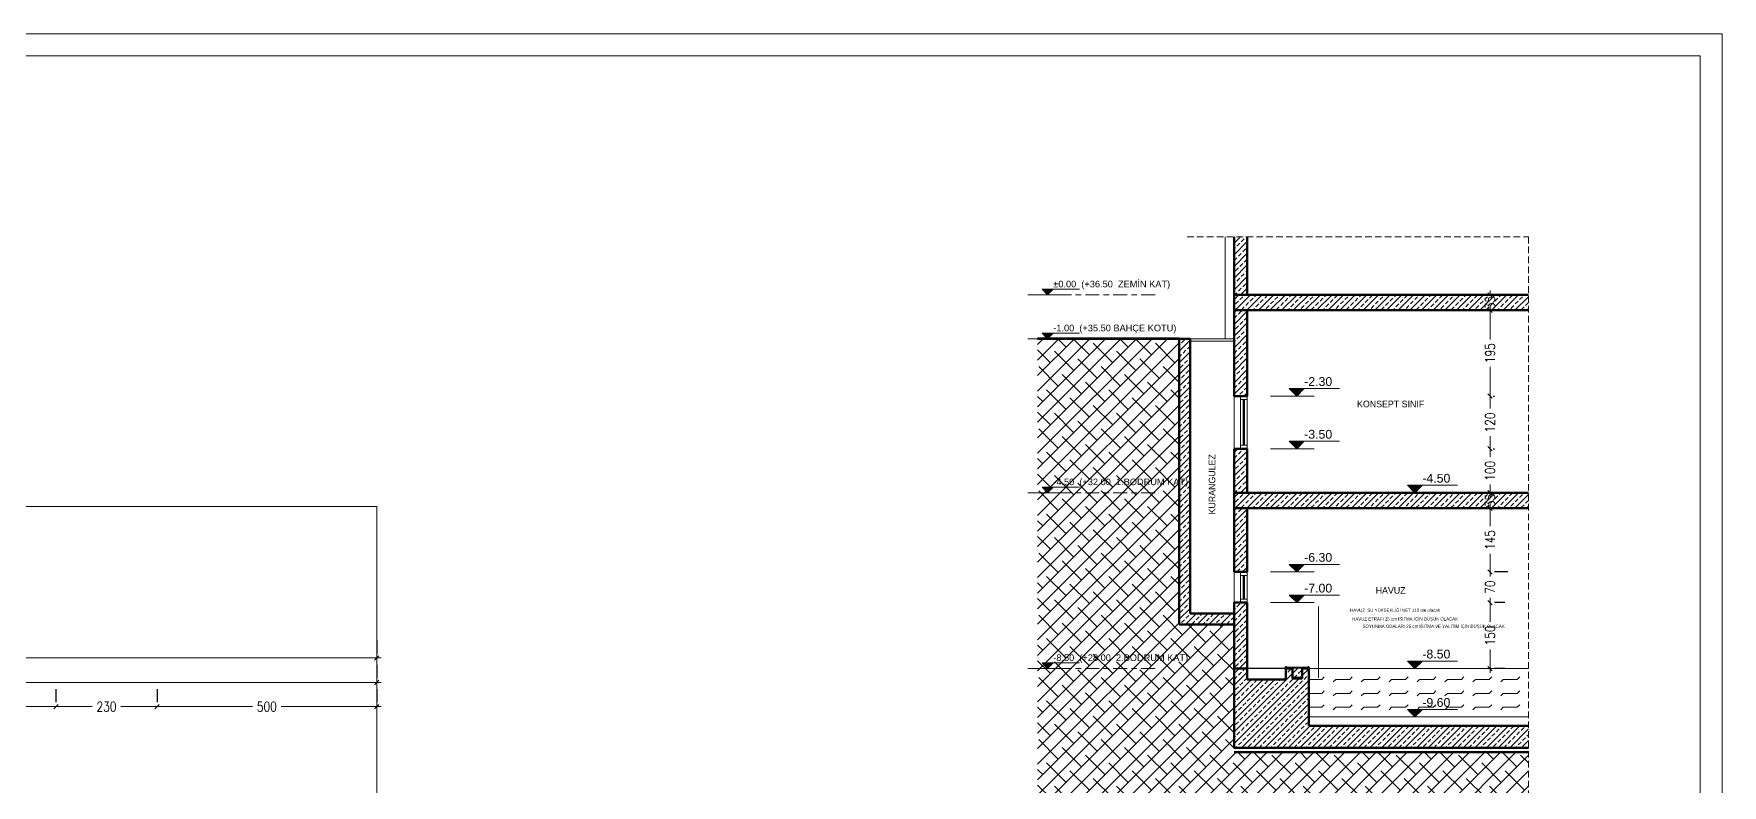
# Model space of a CAD drawing. Header units: millimetres. Extents: x -7453 to 3447, y 1740 to 11040.
# Drawn here: x -394 to 3447, y 9330 to 11040 of the extents above; entities that cross this region are included whole.
import ezdxf

# ---------------------------------------------------------------- set-up
doc = ezdxf.new("R2010")
doc.units = ezdxf.units.MM
doc.linetypes.add('Centre', pattern=[3.175, 0.635, -0.47625, 1.5875, -0.47625])
doc.linetypes.add('DASHED', pattern=[0.75, 0.5, -0.25])
for name, color, linetype, lineweight in [('antet-İM', 145, 'Continuous', 20), ('betonarme-İM', 1, 'Continuous', 50), ('cam-İM', 132, 'Continuous', 20), ('görünüş-orta-İM', 30, 'Continuous', 30), ('görünüş-uzak-İM', 34, 'Continuous', 20), ('iz-İM', 252, 'DASHED', 5), ('kaplama-cephe _İM', 32, 'Continuous', 13), ('kesit-İM', 210, 'Continuous', 13), ('kot-İM', 43, 'Continuous', 20), ('metal-İM', 253, 'Continuous', 20), ('tarama-b.a-İM', 8, 'Continuous', 9), ('tarama-seramik-İM', 6, 'Continuous', 0), ('tarama-su-İM', 4, 'Continuous', 0), ('tarama-toprak-İM', 245, 'Continuous', 0), ('yazı-İM', 64, 'Continuous', 20), ('zemin-İM', 230, 'Continuous', 70), ('ölçü-dış-İM', 7, 'Continuous', 20)]:
    doc.layers.add(name, color=color, linetype=linetype, lineweight=lineweight)
doc.styles.add('ARIAL', font='arial.ttf')
doc.styles.get("Standard").update_dxf_attribs({"font": 'arial.ttf'})
doc.styles.add('YAZI_İM', font='bgothl.ttf', dxfattribs={"height": 15})
doc.styles.add('ÖLÇÜ_İM', font='romans.shx', dxfattribs={"width": 0.8})
doc.dimstyles.new('ÖLÇÜ_İM_1-100', dxfattribs={"dimscale": 100, "dimtxt": 0.22, "dimasz": 0.1, "dimexe": 0.1, "dimexo": 0.4, "dimgap": 0.1, "dimtad": 0, "dimdec": 1, "dimrnd": 0.5, "dimzin": 12, "dimdsep": 46, "dimtxsty": 'ÖLÇÜ_İM', "dimblk1": 'OBLIQUE', "dimblk2": 'OBLIQUE', "dimsah": 1, "dimcen": 0.09, "dimdle": 0.1, "dimclrd": 256, "dimclre": 256, "dimclrt": 256, "dimadec": 0, "dimazin": 3, "dimtfac": 1, "dimtdec": 1, "dimtix": 1, "dimtofl": 0, "dimtmove": 2, "dimatfit": 3, "dimldrblk": 'OBLIQUE', "dimfxl": 0, "dimtolj": 1, "dimlwd": -1, "dimarcsym": 0})

# ---------------------------------------------------------------- blocks, each defined once
blk = doc.blocks.new('kot kat 100')
blk.add_hatch(color=256).paths.add_polyline_path([(25.5, 25.5), (-25.5, 25.5), (0, 0)])
at = {"linetype": 'ByBlock'}
blk.add_line((60, 0), (-90, 0), dxfattribs=at)
blk.add_line((-25.5, 25.5), (145.5, 25.5))
for points in [[(0, 0), (-25.5, 25.5)], [(0, 0), (25.5, 25.5)]]:
    blk.add_lwpolyline(points)
blk.add_attdef('%%P00.00', (25.5, 34.5), '', height=30)
blk = doc.blocks.new('_OBLIQUE')
at = {"color": 0, "linetype": 'ByBlock'}
blk.add_line((-0.5, -0.5), (0.5, 0.5), dxfattribs=at)
blk = doc.blocks.new('*D154')
at = {"layer": 'Defpoints', "color": 0}
for p in [(2912.4, 9745.4, 0), (2918.7, 9745.4), (2912.4, 9595.4, 0)]:
    blk.add_point(p, dxfattribs=at)
at = {"layer": 'ölçü-dış-İM'}
for p, q in [((2918.7, 9755.4), (2918.7, 9701.8)), ((2918.7, 9585.4), (2918.7, 9639.1))]:
    blk.add_line(p, q, dxfattribs=at)
at = {"layer": 'ölçü-dış-İM', "lineweight": -2}
for p, q in [((2952.4, 9745.4), (2928.7, 9745.4)), ((2952.4, 9595.4), (2928.7, 9595.4))]:
    blk.add_line(p, q, dxfattribs=at)
at = {"layer": 'ölçü-dış-İM', "xscale": 10, "yscale": 10, "zscale": 10}
for p, rotation in [((2918.7, 9745.4), 90), ((2918.7, 9595.4), 270)]:
    blk.add_blockref('_OBLIQUE', p, dxfattribs=dict(at, rotation=rotation))
at = {"layer": 'ölçü-dış-İM', "insert": (2918.7, 9670.4), "char_height": 22, "attachment_point": 5, "rotation": 90, "style": 'ÖLÇÜ_İM'}
blk.add_mtext('\\A1;150', dxfattribs=at)
blk = doc.blocks.new('*D155')
at = {"layer": 'Defpoints', "color": 0}
for p in [(2912.4, 9815.4, 0), (2918.7, 9815.4), (2912.4, 9745.4, 0)]:
    blk.add_point(p, dxfattribs=at)
at = {"layer": 'ölçü-dış-İM'}
for p, q in [((2918.7, 9825.4), (2918.7, 9804.7)), ((2918.7, 9735.4), (2918.7, 9756.2))]:
    blk.add_line(p, q, dxfattribs=at)
at = {"layer": 'ölçü-dış-İM', "lineweight": -2}
for p, q in [((2952.4, 9815.4), (2928.7, 9815.4)), ((2952.4, 9745.4), (2928.7, 9745.4))]:
    blk.add_line(p, q, dxfattribs=at)
at = {"layer": 'ölçü-dış-İM', "xscale": 10, "yscale": 10, "zscale": 10}
for p, rotation in [((2918.7, 9815.4), 90), ((2918.7, 9745.4), 270)]:
    blk.add_blockref('_OBLIQUE', p, dxfattribs=dict(at, rotation=rotation))
at = {"layer": 'ölçü-dış-İM', "insert": (2918.7, 9780.4), "char_height": 22, "attachment_point": 5, "rotation": 90, "style": 'ÖLÇÜ_İM'}
blk.add_mtext('\\A1;70', dxfattribs=at)
blk = doc.blocks.new('*D156')
at = {"layer": 'Defpoints', "color": 0}
for p in [(2918.7, 9960.4, 0), (2918.7, 9960.4), (2918.7, 9815.4, 0)]:
    blk.add_point(p, dxfattribs=at)
at = {"layer": 'ölçü-dış-İM'}
for p, q in [((2918.7, 9970.4), (2918.7, 9919.3)), ((2918.7, 9805.4), (2918.7, 9856.6))]:
    blk.add_line(p, q, dxfattribs=at)
at = {"layer": 'ölçü-dış-İM', "lineweight": -2}
for p, q in [((2958.7, 9960.4), (2928.7, 9960.4)), ((2958.7, 9815.4), (2928.7, 9815.4))]:
    blk.add_line(p, q, dxfattribs=at)
at = {"layer": 'ölçü-dış-İM', "xscale": 10, "yscale": 10, "zscale": 10}
for p, rotation in [((2918.7, 9960.4), 90), ((2918.7, 9815.4), 270)]:
    blk.add_blockref('_OBLIQUE', p, dxfattribs=dict(at, rotation=rotation))
at = {"layer": 'ölçü-dış-İM', "insert": (2918.7, 9887.9), "char_height": 22, "attachment_point": 5, "rotation": 90, "style": 'ÖLÇÜ_İM'}
blk.add_mtext('\\A1;145', dxfattribs=at)
blk = doc.blocks.new('*D157')
at = {"layer": 'Defpoints', "color": 0}
for p in [(2918.7, 9995.4, 0), (2918.7, 9995.4), (2918.7, 9960.4, 0)]:
    blk.add_point(p, dxfattribs=at)
at = {"layer": 'ölçü-dış-İM', "lineweight": -2}
for p, q in [((2878.7, 9995.4), (2908.7, 9995.4)), ((2878.7, 9960.4), (2908.7, 9960.4))]:
    blk.add_line(p, q, dxfattribs=at)
at = {"layer": 'ölçü-dış-İM'}
for p, q in [((2918.7, 9995.4), (2918.7, 10005.4)), ((2918.7, 9960.4), (2918.7, 9950.4))]:
    blk.add_line(p, q, dxfattribs=at)
at = {"layer": 'ölçü-dış-İM', "xscale": 10, "yscale": 10, "zscale": 10}
for p, rotation in [((2918.7, 9995.4), 270), ((2918.7, 9960.4), 90)]:
    blk.add_blockref('_OBLIQUE', p, dxfattribs=dict(at, rotation=rotation))
at = {"layer": 'ölçü-dış-İM', "insert": (2918.7, 9977.9), "char_height": 22, "attachment_point": 5, "rotation": 90, "style": 'ÖLÇÜ_İM'}
blk.add_mtext('\\A1;35', dxfattribs=at)
blk = doc.blocks.new('*D158')
at = {"layer": 'Defpoints', "color": 0}
for p in [(2885.5, 10095.4, 0), (2918.7, 10095.4), (2918.7, 9995.4, 0)]:
    blk.add_point(p, dxfattribs=at)
at = {"layer": 'ölçü-dış-İM'}
for p, q in [((2918.7, 10105.4), (2918.7, 10076.8)), ((2918.7, 9985.4), (2918.7, 10014.1))]:
    blk.add_line(p, q, dxfattribs=at)
at = {"layer": 'ölçü-dış-İM', "lineweight": -2}
for p, q in [((2925.5, 10095.4), (2928.7, 10095.4)), ((2878.7, 9995.4), (2908.7, 9995.4))]:
    blk.add_line(p, q, dxfattribs=at)
at = {"layer": 'ölçü-dış-İM', "xscale": 10, "yscale": 10, "zscale": 10}
for p, rotation in [((2918.7, 10095.4), 90), ((2918.7, 9995.4), 270)]:
    blk.add_blockref('_OBLIQUE', p, dxfattribs=dict(at, rotation=rotation))
at = {"layer": 'ölçü-dış-İM', "insert": (2918.7, 10045.4), "char_height": 22, "attachment_point": 5, "rotation": 90, "style": 'ÖLÇÜ_İM'}
blk.add_mtext('\\A1;100', dxfattribs=at)
blk = doc.blocks.new('*D159')
at = {"layer": 'Defpoints', "color": 0}
for p in [(2885.5, 10215.4, 0), (2918.7, 10215.4), (2885.5, 10095.4, 0)]:
    blk.add_point(p, dxfattribs=at)
at = {"layer": 'ölçü-dış-İM'}
for p, q in [((2918.7, 10225.4), (2918.7, 10186.8)), ((2918.7, 10085.4), (2918.7, 10124.1))]:
    blk.add_line(p, q, dxfattribs=at)
at = {"layer": 'ölçü-dış-İM', "lineweight": -2}
for p, q in [((2925.5, 10215.4), (2928.7, 10215.4)), ((2925.5, 10095.4), (2928.7, 10095.4))]:
    blk.add_line(p, q, dxfattribs=at)
at = {"layer": 'ölçü-dış-İM', "xscale": 10, "yscale": 10, "zscale": 10}
for p, rotation in [((2918.7, 10215.4), 90), ((2918.7, 10095.4), 270)]:
    blk.add_blockref('_OBLIQUE', p, dxfattribs=dict(at, rotation=rotation))
at = {"layer": 'ölçü-dış-İM', "insert": (2918.7, 10155.4), "char_height": 22, "attachment_point": 5, "rotation": 90, "style": 'ÖLÇÜ_İM'}
blk.add_mtext('\\A1;120', dxfattribs=at)
blk = doc.blocks.new('*D160')
at = {"layer": 'Defpoints', "color": 0}
for p in [(2918.7, 10410.4, 0), (2918.7, 10410.4), (2885.5, 10215.4, 0)]:
    blk.add_point(p, dxfattribs=at)
at = {"layer": 'ölçü-dış-İM', "lineweight": -2}
for p, q in [((2878.7, 10410.4), (2908.7, 10410.4)), ((2925.5, 10215.4), (2928.7, 10215.4))]:
    blk.add_line(p, q, dxfattribs=at)
at = {"layer": 'ölçü-dış-İM'}
for p, q in [((2918.7, 10420.4), (2918.7, 10344.3)), ((2918.7, 10205.4), (2918.7, 10281.6))]:
    blk.add_line(p, q, dxfattribs=at)
at = {"layer": 'ölçü-dış-İM', "xscale": 10, "yscale": 10, "zscale": 10}
for p, rotation in [((2918.7, 10410.4), 90), ((2918.7, 10215.4), 270)]:
    blk.add_blockref('_OBLIQUE', p, dxfattribs=dict(at, rotation=rotation))
at = {"layer": 'ölçü-dış-İM', "insert": (2918.7, 10312.9), "char_height": 22, "attachment_point": 5, "rotation": 90, "style": 'ÖLÇÜ_İM'}
blk.add_mtext('\\A1;195', dxfattribs=at)
blk = doc.blocks.new('*D161')
at = {"layer": 'Defpoints', "color": 0}
for p in [(2918.7, 10445.4, 0), (2918.7, 10445.4), (2918.7, 10410.4, 0)]:
    blk.add_point(p, dxfattribs=at)
at = {"layer": 'ölçü-dış-İM'}
for p, q in [((2918.7, 10445.4), (2918.7, 10455.4)), ((2918.7, 10410.4), (2918.7, 10400.4))]:
    blk.add_line(p, q, dxfattribs=at)
at = {"layer": 'ölçü-dış-İM', "lineweight": -2}
for p, q in [((2878.7, 10445.4), (2908.7, 10445.4)), ((2878.7, 10410.4), (2908.7, 10410.4))]:
    blk.add_line(p, q, dxfattribs=at)
at = {"layer": 'ölçü-dış-İM', "xscale": 10, "yscale": 10, "zscale": 10}
for p, rotation in [((2918.7, 10445.4), 270), ((2918.7, 10410.4), 90)]:
    blk.add_blockref('_OBLIQUE', p, dxfattribs=dict(at, rotation=rotation))
at = {"layer": 'ölçü-dış-İM', "insert": (2918.7, 10427.9), "char_height": 22, "attachment_point": 5, "rotation": 90, "style": 'ÖLÇÜ_İM'}
blk.add_mtext('\\A1;35', dxfattribs=at)
blk = doc.blocks.new('kot kesit kaba 100')
blk.add_hatch(color=256).paths.add_polyline_path([(17, 17), (-17, 17), (0, 0)])
at = {"linetype": 'ByBlock'}
blk.add_line((40, 0), (-60, 0), dxfattribs=at)
blk.add_line((-17, 17), (97, 17))
for points in [[(0, 0), (-17, 17)], [(0, 0), (17, 17)]]:
    blk.add_lwpolyline(points)
at = {"style": 'ARIAL'}
blk.add_attdef('%%P00.00', (17, 23), '', height=20, dxfattribs=at)
blk = doc.blocks.new('*D184')
at = {"layer": 'Defpoints', "color": 0}
for p in [(-998.8, 9508.8, 0), (-343.8, 9508.8, 0), (-343.8, 9508.8, 0)]:
    blk.add_point(p, dxfattribs=at)
at = {"layer": 'ölçü-dış-İM', "lineweight": -2}
for p, q in [((-998.8, 9548.8, 0), (-998.8, 9518.8, 0)), ((-343.8, 9548.8, 0), (-343.8, 9518.8, 0))]:
    blk.add_line(p, q, dxfattribs=at)
at = {"layer": 'ölçü-dış-İM'}
for p, q in [((-1008.8, 9508.8, 0), (-703.5, 9508.8, 0)), ((-333.8, 9508.8, 0), (-639.1, 9508.8, 0))]:
    blk.add_line(p, q, dxfattribs=at)
at = {"layer": 'ölçü-dış-İM', "xscale": 10, "yscale": 10, "zscale": 10, "rotation": 180}
blk.add_blockref('_OBLIQUE', (-998.8, 9508.8, 0), dxfattribs=at)
at = {"layer": 'ölçü-dış-İM', "xscale": 10, "yscale": 10, "zscale": 10}
blk.add_blockref('_OBLIQUE', (-343.8, 9508.8, 0), dxfattribs=at)
at = {"layer": 'ölçü-dış-İM', "insert": (-671.3, 9508.8, 0), "char_height": 22, "attachment_point": 5, "style": 'ÖLÇÜ_İM'}
blk.add_mtext('\\A1;655', dxfattribs=at)
blk = doc.blocks.new('*D185')
at = {"layer": 'Defpoints', "color": 0}
for p in [(-343.8, 9508.8, 0), (-113.8, 9508.8, 0), (-113.8, 9508.8, 0)]:
    blk.add_point(p, dxfattribs=at)
at = {"layer": 'ölçü-dış-İM', "lineweight": -2}
for p, q in [((-343.8, 9548.8, 0), (-343.8, 9518.8, 0)), ((-113.8, 9548.8, 0), (-113.8, 9518.8, 0))]:
    blk.add_line(p, q, dxfattribs=at)
at = {"layer": 'ölçü-dış-İM'}
for p, q in [((-353.8, 9508.8, 0), (-261.4, 9508.8, 0)), ((-103.8, 9508.8, 0), (-196.2, 9508.8, 0))]:
    blk.add_line(p, q, dxfattribs=at)
at = {"layer": 'ölçü-dış-İM', "xscale": 10, "yscale": 10, "zscale": 10, "rotation": 180}
blk.add_blockref('_OBLIQUE', (-343.8, 9508.8, 0), dxfattribs=at)
at = {"layer": 'ölçü-dış-İM', "xscale": 10, "yscale": 10, "zscale": 10}
blk.add_blockref('_OBLIQUE', (-113.8, 9508.8, 0), dxfattribs=at)
at = {"layer": 'ölçü-dış-İM', "insert": (-228.8, 9508.8, 0), "char_height": 22, "attachment_point": 5, "style": 'ÖLÇÜ_İM'}
blk.add_mtext('\\A1;230', dxfattribs=at)
blk = doc.blocks.new('*D186')
at = {"layer": 'Defpoints', "color": 0}
for p in [(-113.8, 9508.8, 0), (386.2, 9508.8, 0), (386.2, 9508.8, 0)]:
    blk.add_point(p, dxfattribs=at)
at = {"layer": 'ölçü-dış-İM', "lineweight": -2}
for p, q in [((-113.8, 9548.8, 0), (-113.8, 9518.8, 0)), ((386.2, 9548.8, 0), (386.2, 9518.8, 0))]:
    blk.add_line(p, q, dxfattribs=at)
at = {"layer": 'ölçü-dış-İM'}
for p, q in [((-123.8, 9508.8, 0), (103.6, 9508.8, 0)), ((396.2, 9508.8, 0), (168.8, 9508.8, 0))]:
    blk.add_line(p, q, dxfattribs=at)
at = {"layer": 'ölçü-dış-İM', "xscale": 10, "yscale": 10, "zscale": 10, "rotation": 180}
blk.add_blockref('_OBLIQUE', (-113.8, 9508.8, 0), dxfattribs=at)
at = {"layer": 'ölçü-dış-İM', "xscale": 10, "yscale": 10, "zscale": 10}
blk.add_blockref('_OBLIQUE', (386.2, 9508.8, 0), dxfattribs=at)
at = {"layer": 'ölçü-dış-İM', "insert": (136.2, 9508.8, 0), "char_height": 22, "attachment_point": 5, "style": 'ÖLÇÜ_İM'}
blk.add_mtext('\\A1;500', dxfattribs=at)
blk = doc.blocks.new('*D187')
at = {"layer": 'Defpoints', "color": 0}
for p in [(-3378.8, 9563.8, 0), (386.2, 9563.8, 0), (386.2, 9563.8, 0)]:
    blk.add_point(p, dxfattribs=at)
at = {"layer": 'ölçü-dış-İM', "lineweight": -2}
for p, q in [((-3378.8, 9603.8, 0), (-3378.8, 9573.8, 0)), ((386.2, 9603.8, 0), (386.2, 9573.8, 0))]:
    blk.add_line(p, q, dxfattribs=at)
at = {"layer": 'ölçü-dış-İM'}
for p, q in [((-3388.8, 9563.8, 0), (-1537.3, 9563.8, 0)), ((396.2, 9563.8, 0), (-1455.3, 9563.8, 0))]:
    blk.add_line(p, q, dxfattribs=at)
at = {"layer": 'ölçü-dış-İM', "xscale": 10, "yscale": 10, "zscale": 10, "rotation": 180}
blk.add_blockref('_OBLIQUE', (-3378.8, 9563.8, 0), dxfattribs=at)
at = {"layer": 'ölçü-dış-İM', "xscale": 10, "yscale": 10, "zscale": 10}
blk.add_blockref('_OBLIQUE', (386.2, 9563.8, 0), dxfattribs=at)
at = {"layer": 'ölçü-dış-İM', "insert": (-1496.3, 9563.8, 0), "char_height": 22, "attachment_point": 5, "style": 'ÖLÇÜ_İM'}
blk.add_mtext('\\A1;3765', dxfattribs=at)
blk = doc.blocks.new('*D217')
at = {"layer": 'Defpoints', "color": 0}
for p in [(-5808.8, 9619.7, 0), (386.2, 9619.7, 0), (386.2, 9619.7, 0)]:
    blk.add_point(p, dxfattribs=at)
at = {"layer": 'ölçü-dış-İM', "lineweight": -2}
for p, q in [((-5808.8, 9659.7, 0), (-5808.8, 9629.7, 0)), ((386.2, 9659.7, 0), (386.2, 9629.7, 0))]:
    blk.add_line(p, q, dxfattribs=at)
at = {"layer": 'ölçü-dış-İM'}
for p, q in [((-5818.8, 9619.7, 0), (-2751.9, 9619.7, 0)), ((396.2, 9619.7, 0), (-2670.7, 9619.7, 0))]:
    blk.add_line(p, q, dxfattribs=at)
at = {"layer": 'ölçü-dış-İM', "xscale": 10, "yscale": 10, "zscale": 10, "rotation": 180}
blk.add_blockref('_OBLIQUE', (-5808.8, 9619.7, 0), dxfattribs=at)
at = {"layer": 'ölçü-dış-İM', "xscale": 10, "yscale": 10, "zscale": 10}
blk.add_blockref('_OBLIQUE', (386.2, 9619.7, 0), dxfattribs=at)
at = {"layer": 'ölçü-dış-İM', "insert": (-2711.3, 9619.7, 0), "char_height": 22, "attachment_point": 5, "style": 'ÖLÇÜ_İM'}
blk.add_mtext('\\A1;6195', dxfattribs=at)

msp = doc.modelspace()

# ---------------------------------------------------------------- hatches: boundary and pattern name
at = {"layer": 'tarama-b.a-İM'}
h = msp.add_hatch(dxfattribs=at)
h.set_pattern_fill('ANSI33', color=256, scale=75, style=0)
h.set_pattern_definition([(45, (-104140.85, 92724.637), (-13.2582521, 13.2582521), []), (45, (-104127.592, 92724.637), (-13.2582521, 13.2582521), [9.375, -4.6875])])
h.paths.add_polyline_path([(2366.184, 10577.788), (2336.184, 10577.788), (2336.184, 10445.432), (2366.184, 10445.432)])
h = msp.add_hatch(dxfattribs=at)
h.set_pattern_fill('ANSI33', color=256, scale=75, style=0)
h.set_pattern_definition([(45, (-103825.85, 92274.637), (-13.2582521, 13.2582521), []), (45, (-103812.592, 92274.637), (-13.2582521, 13.2582521), [9.375, -4.6875])])
h.paths.add_polyline_path([(3005.83, 10410.432), (3005.83, 10445.432), (2336.184, 10445.432), (2336.184, 10410.432)])
h = msp.add_hatch(dxfattribs=at)
h.set_pattern_fill('ANSI33', color=256, scale=75, style=0)
h.set_pattern_definition([(45, (-104140.85, 92274.637), (-13.2582521, 13.2582521), []), (45, (-104127.592, 92274.637), (-13.2582521, 13.2582521), [9.375, -4.6875])])
h.paths.add_polyline_path([(2336.184, 10215.432), (2366.184, 10215.432), (2366.184, 10410.432), (2336.184, 10410.432)])
h.paths.add_polyline_path([(2366.184, 10095.432), (2336.184, 10095.432), (2336.184, 9995.432), (2366.184, 9995.432)])
h = msp.add_hatch(dxfattribs=at)
h.set_pattern_fill('ANSI33', color=256, scale=75, style=0)
h.set_pattern_definition([(45, (-104495.497, 91559.637), (-13.2582521, 13.2582521), []), (45, (-104482.239, 91559.637), (-13.2582521, 13.2582521), [9.375, -4.6875])])
h.paths.add_polyline_path([(2236.184, 9720.432), (2236.184, 10345.432), (2211.184, 10345.432), (2211.184, 9695.432), (2336.184, 9695.432), (2336.184, 9720.432)])
h = msp.add_hatch(dxfattribs=at)
h.set_pattern_fill('ANSI33', color=256, scale=75, style=0)
h.set_pattern_definition([(45, (-103825.85, 91824.637), (-13.2582521, 13.2582521), []), (45, (-103812.592, 91824.637), (-13.2582521, 13.2582521), [9.375, -4.6875])])
h.paths.add_polyline_path([(3005.83, 9960.432), (3005.83, 9995.432), (2336.184, 9995.432), (2336.184, 9960.432)])
h = msp.add_hatch(dxfattribs=at)
h.set_pattern_fill('ANSI33', color=256, scale=75, style=0)
h.set_pattern_definition([(45, (-104140.85, 91824.637), (-13.2582521, 13.2582521), []), (45, (-104127.592, 91824.637), (-13.2582521, 13.2582521), [9.375, -4.6875])])
h.paths.add_polyline_path([(2366.184, 9745.432), (2336.184, 9745.432), (2336.184, 9595.432), (2366.184, 9595.432)])
h.paths.add_polyline_path([(2336.184, 9815.432), (2366.184, 9815.432), (2366.184, 9960.432), (2336.184, 9960.432)])
h = msp.add_hatch(dxfattribs=at)
h.set_pattern_fill('ANSI33', color=256, scale=75, style=0)
h.set_pattern_definition([(45, (-103825.85, 91874.637), (-13.2582521, 13.2582521), []), (45, (-103812.592, 91874.637), (-13.2582521, 13.2582521), [9.375, -4.6875])])
h.paths.add_polyline_path([(2366.184, 9570.432), (2366.184, 9595.432), (2336.184, 9595.432), (2336.184, 9415.425), (3005.831, 9415.425), (3005.83, 9465.428), (2506.184, 9465.425), (2506.184, 9595.432), (2454.384, 9595.432), (2454.384, 9570.432)])
at = {"layer": 'tarama-seramik-İM', "lineweight": 9}
h = msp.add_hatch(dxfattribs=at)
h.set_pattern_fill('ANSI31', color=251, scale=0.1, style=0)
h.set_pattern_definition([(45, (393.76437, 7603.73277), (-0.224506403, 0.224506403), [])])
edge = h.paths.add_edge_path()
edge.add_line((2454.758, 9600.232), (2455.198, 9600.232))
edge.add_arc((2455.16, 9599.522), 0.711, 393.793811, 446.941781, ccw=False)
edge.add_arc((2457.816, 9600.445), 2.131, 194.326244, 250.833325)
edge.add_line((2457.116, 9598.432), (2467.784, 9598.426))
edge.add_line((2467.784, 9598.426), (2467.784, 9597.426))
edge.add_line((2467.784, 9597.426), (2459.352, 9597.432))
edge.add_line((2459.352, 9597.432), (2456.429, 9597.432))
edge.add_line((2456.429, 9597.432), (2452.779, 9597.432))
edge.add_line((2452.779, 9597.432), (2452.779, 9598.432))
edge.add_arc((2454.752, 9598.25), 1.981, 449.820379, 534.753838, ccw=False)
at = {"layer": 'tarama-seramik-İM'}
h = msp.add_hatch(dxfattribs=at)
h.set_pattern_fill('ANSI31', color=256, scale=0.4, style=0)
h.set_pattern_definition([(45, (-19653.2473, 7173.2523), (-0.89802561, 0.89802561), [])])
h.paths.add_polyline_path([(2492.279, 9597.983), (2492.784, 9597.989), (2492.784, 9597.432), (2507.384, 9597.426), (2507.384, 9595.935), (2493.284, 9595.932), (2491.079, 9593.727), (2491.079, 9573.632), (2469.488, 9573.632), (2469.488, 9593.722), (2467.284, 9595.932), (2452.784, 9595.932), (2452.784, 9597.432), (2467.784, 9597.426), (2467.784, 9598.001), (2468.288, 9598.001), (2468.288, 9595.726), (2470.388, 9595.726), (2470.388, 9575.632), (2490.179, 9575.632), (2490.179, 9595.732), (2492.279, 9595.726)])
h = msp.add_hatch(dxfattribs=at)
h.set_pattern_fill('ANSI31', color=256, scale=0.1, style=0)
h.set_pattern_definition([(45, (-16808.7099, 7173.2523), (-0.224506403, 0.224506403), [])])
h.paths.add_polyline_path([(2470.988, 9595.732), (2468.288, 9595.732), (2468.288, 9598.426), (2468.788, 9598.426), (2468.788, 9596.226), (2470.988, 9596.226)])
h = msp.add_hatch(dxfattribs=at)
h.set_pattern_fill('ANSI31', color=256, scale=0.1, style=0)
h.set_pattern_definition([(45, (-16811.70062, 7173.2576), (-0.224506403, 0.224506403), [])])
h.paths.add_polyline_path([(2491.779, 9598.432), (2492.279, 9598.432), (2492.279, 9595.732), (2489.579, 9595.732), (2489.579, 9596.232), (2491.529, 9596.232), (2491.779, 9596.232)])
at = {"layer": 'tarama-seramik-İM', "lineweight": 9}
h = msp.add_hatch(dxfattribs=at)
h.set_pattern_fill('ANSI31', color=251, scale=0.1, style=0)
h.set_pattern_definition([(45, (-1958.28063, 6861.68525), (-0.224506403, 0.224506403), [])])
edge = h.paths.add_edge_path()
edge.add_arc((2504.868, 9599.486), 0.747, 453.982833, 513.501816)
edge.add_arc((2502.29, 9600.305), 1.97, 287.981695, 345.723128, ccw=False)
edge.add_line((2502.898, 9598.432), (2492.784, 9598.432))
edge.add_line((2492.784, 9598.432), (2492.784, 9597.432))
edge.add_line((2492.784, 9597.432), (2506.156, 9597.432))
edge.add_line((2506.156, 9597.432), (2507.784, 9597.432))
edge.add_line((2507.784, 9597.432), (2507.784, 9598.232))
edge.add_arc((2504.727, 9596.966), 3.308, 382.492769, 440.792037)
edge.add_line((2505.256, 9600.232), (2504.816, 9600.232))
at = {"layer": 'tarama-su-İM'}
h = msp.add_hatch(dxfattribs=at)
h.set_pattern_fill('FLEX', color=256, scale=5, angle=180)
h.set_pattern_definition([(180, (5512811.887, 3711557.262), (5e-15, -31.75), [31.75, -31.75]), (225, (5512780.137, 3711557.262), (3e-15, -31.74999995), [7.9375, -29.02628066, 7.9375, -44.90128066])])
h.paths.add_polyline_path([(3005.83, 9485.428), (3005.83, 9595.428), (2506.184, 9595.425), (2506.184, 9485.425)])
at = {"layer": 'tarama-toprak-İM'}
h = msp.add_hatch(dxfattribs=at)
h.set_pattern_fill('ANSI38', color=256, scale=200, style=0)
h.set_pattern_definition([(45, (-103263.409, 92209.467), (-17.6776695, 17.6776695), []), (135, (-103263.409, 92209.467), (-53.0330086, 17.6776695), [62.5, -37.5])])
h.paths.add_polyline_path([(2211.184, 9695.432), (2211.184, 10345.432), (1889.463, 10345.432), (1889.463, 9082.508), (3005.83, 9082.508), (3005.831, 9405.425), (2336.184, 9405.425), (2336.184, 9695.432)])

# ---------------------------------------------------------------- linework, layer by layer
at = {"layer": 'antet-İM'}
for points in [[(-7453.235, 11039.568), (3446.765, 11039.568), (3446.765, 1739.568), (-7453.235, 1739.568)], [(-7403.235, 1789.568), (-7403.235, 10989.568), (3396.765, 10989.568), (3396.765, 1789.568)]]:
    msp.add_lwpolyline(points, close=True, dxfattribs=at)
at = {"layer": 'betonarme-İM'}
for p, q in [((2336.184, 10577.788, 0), (2336.184, 10445.432, 0)), ((2366.184, 10577.788, 0), (2366.184, 10445.432, 0)), ((2336.184, 10410.432, 0), (2336.184, 10215.432, 0)), ((2366.184, 10410.432, 0), (2366.184, 10215.432, 0)), ((2211.184, 10345.432, 0), (2211.184, 9695.432, 0)), ((2236.184, 10345.432, 0), (2211.184, 10345.432, 0)), ((2236.184, 10345.432, 0), (2236.184, 9720.432, 0)), ((2366.184, 10215.432, 0), (2336.184, 10215.432, 0)), ((2336.184, 10095.432, 0), (2336.184, 9995.432, 0)), ((2366.184, 10095.432, 0), (2336.184, 10095.432, 0)), ((2366.184, 10095.432, 0), (2366.184, 9995.432, 0)), ((2336.184, 9960.432, 0), (2336.184, 9815.432, 0)), ((2366.184, 9960.432, 0), (2366.184, 9815.432, 0)), ((2366.184, 9815.432, 0), (2336.184, 9815.432, 0)), ((2336.184, 9720.432, 0), (2236.184, 9720.432, 0)), ((2336.184, 9745.432, 0), (2336.184, 9595.432, 0)), ((2366.184, 9745.432, 0), (2336.184, 9745.432, 0)), ((2366.184, 9745.432, 0), (2366.184, 9595.432, 0)), ((2336.184, 9695.432, 0), (2211.184, 9695.432, 0)), ((2366.184, 9595.432, 0), (2366.184, 9570.432, 0)), ((2366.184, 9570.432, 0), (2454.384, 9570.432, 0)), ((2454.384, 9570.432, 0), (2454.384, 9595.432, 0)), ((2454.384, 9595.432), (2467.076, 9595.432)), ((2467.076, 9595.432), (2468.988, 9593.515)), ((2468.988, 9593.515), (2468.988, 9573.032)), ((2468.988, 9573.032), (2491.579, 9573.032)), ((2491.579, 9593.52), (2493.491, 9595.432)), ((2491.579, 9573.032), (2491.579, 9593.52)), ((2491.579, 9593.227, 0), (2491.579, 9573.037, 0)), ((2493.491, 9595.432), (2506.184, 9595.432)), ((2506.184, 9465.425, 0), (2506.184, 9595.432, 0)), ((2506.184, 9465.425, 0), (3005.83, 9465.428, 0)), ((3005.83, 9405.427, 0), (2336.184, 9405.423, 0))]:
    msp.add_line(p, q, dxfattribs=at)
at = {"layer": 'betonarme-İM', "elevation": 0}
for points in [[(3005.83, 10445.432), (2336.184, 10445.432), (2336.184, 10410.432), (3005.83, 10410.432)], [(3005.83, 9995.432), (2336.184, 9995.432), (2336.184, 9960.432), (3005.83, 9960.432)]]:
    msp.add_lwpolyline(points, dxfattribs=at)
at = {"layer": 'betonarme-İM', "ltscale": 100, "elevation": 0}
msp.add_lwpolyline([(2366.184, 9595.432), (2336.184, 9595.432), (2336.184, 9415.423), (3005.83, 9415.427)], dxfattribs=at)
at = {"layer": 'cam-İM'}
for p, q in [((2351.184, 10095.432, 0), (2351.184, 10215.432, 0)), ((2357.284, 10207.432, 0), (2357.284, 10103.432, 0)), ((2358.084, 10207.432, 0), (2358.084, 10103.432, 0)), ((2359.284, 10207.432, 0), (2359.284, 10103.432, 0)), ((2360.084, 10207.432, 0), (2360.084, 10103.432, 0)), ((2366.184, 10095.432, 0), (2366.184, 10215.432, 0)), ((2351.184, 9745.432, 0), (2351.184, 9815.432, 0)), ((2357.284, 9807.432, 0), (2357.284, 9753.432, 0)), ((2358.084, 9807.432, 0), (2358.084, 9753.432, 0)), ((2359.284, 9807.432, 0), (2359.284, 9753.432, 0)), ((2360.084, 9807.432, 0), (2360.084, 9753.432, 0)), ((2366.184, 9745.432, 0), (2366.184, 9815.432, 0))]:
    msp.add_line(p, q, dxfattribs=at)
at = {"layer": 'cam-İM', "elevation": 0}
for points in [[(2366.184, 10207.432), (2366.184, 10215.432), (2351.184, 10215.432), (2351.184, 10207.432)], [(2366.184, 10095.432), (2366.184, 10103.432), (2351.184, 10103.432), (2351.184, 10095.432)], [(2366.184, 9807.432), (2366.184, 9815.432), (2351.184, 9815.432), (2351.184, 9807.432)], [(2366.184, 9745.432), (2366.184, 9753.432), (2351.184, 9753.432), (2351.184, 9745.432)]]:
    msp.add_lwpolyline(points, close=True, dxfattribs=at)
at = {"layer": 'görünüş-orta-İM'}
msp.add_line((2461.184, 9595.432, 0), (2366.184, 9595.432, 0), dxfattribs=at)
at = {"layer": 'görünüş-uzak-İM'}
for p, q in [((2336.184, 10215.432, 0), (2336.184, 10095.432, 0)), ((2336.184, 9815.432, 0), (2336.184, 9745.432, 0)), ((2506.184, 9485.425, 0), (3005.83, 9485.428, 0))]:
    msp.add_line(p, q, dxfattribs=at)
at = {"layer": 'iz-İM', "ltscale": 30}
for p, q in [((2229.47, 10577.788), (3005.83, 10577.788)), ((3005.83, 10577.788), (3005.83, 8954.067))]:
    msp.add_line(p, q, dxfattribs=at)
at = {"layer": 'kaplama-cephe _İM', "elevation": 0}
msp.add_lwpolyline([(2336.184, 10577.788), (2336.184, 10345.432), (2316.184, 10345.432), (2316.184, 10577.788)], dxfattribs=at)
at = {"layer": 'kesit-İM'}
for p, q in [((2468.288, 9598.426, 0), (2468.788, 9598.426, 0)), ((2468.288, 9595.732, 0), (2468.288, 9598.426, 0)), ((2468.788, 9596.232, 0), (2468.788, 9598.426, 0)), ((2468.788, 9596.232, 0), (2470.988, 9596.232, 0)), ((2469.038, 9596.232, 0), (2469.038, 9598.432, 0)), ((2491.529, 9598.432, 0), (2469.038, 9598.432, 0)), ((2491.529, 9598.132, 0), (2469.038, 9598.132, 0)), ((2491.529, 9596.532, 0), (2469.038, 9596.532, 0)), ((2491.529, 9596.232, 0), (2469.038, 9596.232, 0)), ((2470.988, 9595.732, 0), (2470.388, 9595.732, 0)), ((2470.988, 9596.232, 0), (2470.988, 9595.732, 0)), ((2479.889, 9597.934, 0), (2479.889, 9596.719, 0)), ((2480.678, 9597.934, 0), (2479.889, 9597.934, 0)), ((2480.678, 9596.719, 0), (2479.889, 9596.719, 0)), ((2480.678, 9597.934, 0), (2480.678, 9596.719, 0)), ((2491.779, 9596.232, 0), (2489.579, 9596.232, 0)), ((2489.579, 9596.232, 0), (2489.579, 9595.732, 0)), ((2489.579, 9595.732, 0), (2492.279, 9595.732, 0)), ((2491.529, 9596.232, 0), (2491.529, 9598.432, 0)), ((2492.279, 9598.432, 0), (2491.779, 9598.432, 0)), ((2491.779, 9596.232, 0), (2491.779, 9598.432, 0)), ((2492.279, 9595.732, 0), (2492.279, 9598.432, 0))]:
    msp.add_line(p, q, dxfattribs=at)
for centre, radius, start, end in [((2468.036, 9598.577, 0), 0.294, 210.928327, 329.071673), ((2468.036, 9598.577, 0), 0.394, 230.195482, 309.804518), ((2468.036, 9598.577, 0), 0.494, 239.294988, 300.705012), ((2468.036, 9598.577, 0), 0.594, 244.86985, 295.13015), ((2492.531, 9598.583, 0), 0.294, 210.928327, 329.071673), ((2492.531, 9598.583, 0), 0.394, 230.195482, 309.804518), ((2492.531, 9598.583, 0), 0.494, 239.294988, 300.705012), ((2492.531, 9598.583, 0), 0.594, 244.86985, 295.13015)]:
    msp.add_arc(centre, radius, start, end, dxfattribs=at)
at = {"layer": 'kot-İM', "linetype": 'Centre', "ltscale": 20}
for p, q in [((1912.247, 10445.432, 0), (2156.995, 10445.432, 0)), ((1903.106, 10345.432, 0), (2147.854, 10345.432, 0)), ((1912.247, 9995.432, 0), (2156.995, 9995.432, 0)), ((1912.247, 9595.432, 0), (2156.995, 9595.432, 0))]:
    msp.add_line(p, q, dxfattribs=at)
at = {"layer": 'metal-İM'}
for p, q in [((2236.184, 10345.432, 0), (2336.184, 10345.432, 0)), ((2236.184, 10340.432, 0), (2336.184, 10340.432, 0))]:
    msp.add_line(p, q, dxfattribs=at)
at = {"layer": 'tarama-seramik-İM'}
for p, q in [((2454.763, 9600.232, 0), (2455.203, 9600.232, 0)), ((2457.12, 9598.432, 0), (2467.784, 9598.426, 0)), ((2467.784, 9598.426, 0), (2467.784, 9597.426, 0)), ((2467.784, 9598.426, 0), (2467.784, 9597.426, 0)), ((2502.898, 9598.432, 0), (2492.784, 9598.432, 0)), ((2492.784, 9598.432, 0), (2492.784, 9597.432, 0)), ((2505.256, 9600.232, 0), (2504.816, 9600.232, 0)), ((2507.212, 9597.432, 0), (2507.784, 9597.432, 0)), ((2507.784, 9597.432, 0), (2507.784, 9598.232, 0))]:
    msp.add_line(p, q, dxfattribs=at)
at = {"layer": 'tarama-seramik-İM', "elevation": 0}
for points in [[(2452.784, 9597.432), (2452.784, 9598.517)], [(2490.179, 9595.732), (2489.579, 9595.732), (2489.579, 9576.232), (2470.988, 9576.232), (2470.988, 9595.732)]]:
    msp.add_lwpolyline(points, dxfattribs=at)
msp.add_lwpolyline([(2492.279, 9597.989), (2492.784, 9597.989), (2492.784, 9597.432), (2507.384, 9597.432), (2507.384, 9595.932), (2493.284, 9595.932), (2491.079, 9593.727), (2491.079, 9573.632), (2469.488, 9573.632), (2469.488, 9593.722), (2467.284, 9595.932), (2452.784, 9595.932), (2452.784, 9597.432), (2456.434, 9597.432), (2459.356, 9597.432), (2467.784, 9597.426), (2467.784, 9597.983), (2468.288, 9597.983), (2468.288, 9595.732), (2470.388, 9595.732), (2470.388, 9575.632), (2490.179, 9575.632), (2490.179, 9595.732), (2492.279, 9595.732), (2492.279, 9597.989)], close=True, dxfattribs=at)
at = {"layer": 'tarama-seramik-İM'}
for centre, radius, start, end in [((2454.763, 9598.232, 0), 2, 90, 171.797503), ((2455.161, 9599.516, 0), 0.716, 19.46054, 86.673107), ((2457.729, 9600.305, 0), 1.97, 196.221878, 252.018305), ((2502.29, 9600.305, 0), 1.97, 287.981695, 343.781864), ((2504.858, 9599.515, 0), 0.718, 93.358462, 160.455821), ((2504.738, 9596.98, 0), 3.293, 22.345455, 80.939351)]:
    msp.add_arc(centre, radius, start, end, dxfattribs=at)
at = {"layer": 'tarama-su-İM'}
msp.add_line((2506.184, 9595.425, 0), (3005.83, 9595.428, 0), dxfattribs=at)
at = {"layer": 'yazı-İM'}
for p, q in [((-3388.78, 9963.772), (386.637, 9963.772)), ((386.22, 9083.56, 0), (386.637, 9963.772)), ((2528.349, 9574.707, 0), (2528.349, 9736.558, 0))]:
    msp.add_line(p, q, dxfattribs=at)
at = {"layer": 'zemin-İM', "elevation": 0}
msp.add_lwpolyline([(2211.184, 10345.432), (1889.463, 10345.432)], dxfattribs=at)

# ---------------------------------------------------------------- block references
at = {"layer": 'kot-İM', "xscale": 0.5, "yscale": 0.5, "zscale": 0.5}
for p, values in [((1912.247, 10445.432, 0), {'%%P00.00': '%%p0.00  (+36.50  ZEMİN KAT)'}), ((1912.247, 10345.432, 0), {'%%P00.00': '-1.00  (+35.50 BAHÇE KOTU)'}), ((1912.247, 9995.432, 0), {'%%P00.00': '-4.50  (+32.00  1.BODRUM KAT)'}), ((1912.247, 9595.432, 0), {'%%P00.00': '-8.50  (+28.00  2.BODRUM KAT)'})]:
    msp.add_blockref('kot kat 100', p, dxfattribs=at).add_auto_attribs(values)
at = {"layer": 'kot-İM'}
for p, values in [((2478.815, 10215.432, 0), {'%%P00.00': '-2.30'}), ((2478.815, 10095.432, 0), {'%%P00.00': '-3.50'}), ((2747.6, 9995.432, 0), {'%%P00.00': '-4.50'}), ((2478.815, 9815.432, 0), {'%%P00.00': '-6.30'}), ((2478.815, 9745.432, 0), {'%%P00.00': '-7.00'}), ((2747.6, 9595.427, 0), {'%%P00.00': '-8.50'}), ((2747.6, 9485.426, 0), {'%%P00.00': '-9.60'})]:
    msp.add_blockref('kot kesit kaba 100', p, dxfattribs=at).add_auto_attribs(values)

# ---------------------------------------------------------------- texts
at = {"layer": 'yazı-İM', "attachment_point": 2, "line_spacing_factor": 1.005569, "style": 'YAZI_İM'}
for s, insert, char_height, width in [('KONSEPT SINIF', (2692.444, 10204.806, 0), 15, 3.411e-13), ('HAVUZ', (2692.444, 9780.765, 0), 15, 3.411e-13), ('HAVUZ  SU YÜKSEKLİĞİ NET 110 cm olacak', (2702.54, 9731.765, 0), 7.2, 1.22796e-13), ('HAVUZ ETRAFI 25 cm ISITMA İÇİN DÜŞÜK OLACAK', (2725.406, 9711.99, 0), 7.2, 1.22796e-13), ('SOYUNMA ODALARI 25 cm ISITMA VE YALITIM İÇİN DÜŞÜK OLACAK', (2790.214, 9695.265, 0), 7.2, 1.22796e-13)]:
    msp.add_mtext(s, dxfattribs=dict(at, insert=insert, char_height=char_height, width=width))
at = {"layer": 'yazı-İM', "insert": (2278.708, 10014.618, 0), "char_height": 15, "width": 3.411e-13, "attachment_point": 2, "rotation": 90, "line_spacing_factor": 1.005569, "style": 'YAZI_İM'}
msp.add_mtext('KURANGULEZ', dxfattribs=at)

# ---------------------------------------------------------------- dimensions: what is measured, and where the dimension line sits
at = {"layer": 'ölçü-dış-İM'}
for base, p1, p2, picture, middle in [((2918.705, 10445.432), (2918.705, 10410.432, 0), (2918.705, 10445.432, 0), '*D161', (2918.705, 10427.932)), ((2918.705, 10410.432), (2885.55, 10215.432, 0), (2918.705, 10410.432, 0), '*D160', (2918.705, 10312.932)), ((2918.705, 10215.432), (2885.55, 10095.432, 0), (2885.55, 10215.432, 0), '*D159', (2918.705, 10155.432)), ((2918.705, 10095.432), (2918.705, 9995.432, 0), (2885.55, 10095.432, 0), '*D158', (2918.705, 10045.432)), ((2918.705, 9995.432), (2918.705, 9960.432, 0), (2918.705, 9995.432, 0), '*D157', (2918.705, 9977.932)), ((2918.705, 9960.432), (2918.705, 9815.432, 0), (2918.705, 9960.432, 0), '*D156', (2918.705, 9887.932)), ((2918.705, 9815.432), (2912.423, 9745.432, 0), (2912.423, 9815.432, 0), '*D155', (2918.705, 9780.432))]:
    dim = msp.add_linear_dim(base=base, p1=p1, p2=p2, angle=269.999998, dimstyle='ÖLÇÜ_İM_1-100', dxfattribs=at)
    dim.commit()
    dim.dimension.update_dxf_attribs({"geometry": picture, "text_midpoint": middle})
dim = msp.add_aligned_dim(p1=(2912.423, 9595.432, 0), p2=(2912.423, 9745.432, 0), distance=-6.282, dimstyle='ÖLÇÜ_İM_1-100', dxfattribs=at)
dim.commit()
dim.dimension.update_dxf_attribs({"geometry": '*D154', "text_midpoint": (2918.705, 9670.432)})
for base, p1, p2, picture, middle in [((386.22, 9619.661, 0), (-5808.78, 9619.661, 0), (386.22, 9619.661, 0), '*D217', (-2711.28, 9619.661, 0)), ((386.22, 9563.838, 0), (-3378.78, 9563.838, 0), (386.22, 9563.838, 0), '*D187', (-1496.28, 9563.838, 0)), ((-343.78, 9508.838, 0), (-998.78, 9508.838, 0), (-343.78, 9508.838, 0), '*D184', (-671.28, 9508.838, 0)), ((-113.78, 9508.838, 0), (-343.78, 9508.838, 0), (-113.78, 9508.838, 0), '*D185', (-228.78, 9508.838, 0)), ((386.22, 9508.838, 0), (-113.78, 9508.838, 0), (386.22, 9508.838, 0), '*D186', (136.22, 9508.838, 0))]:
    dim = msp.add_linear_dim(base=base, p1=p1, p2=p2, dimstyle='ÖLÇÜ_İM_1-100', override={"dimfxl": 0.2, "dimarcsym": 1}, dxfattribs=at)
    dim.commit()
    dim.dimension.update_dxf_attribs({"geometry": picture, "text_midpoint": middle})

doc.saveas('drawing.dxf')
